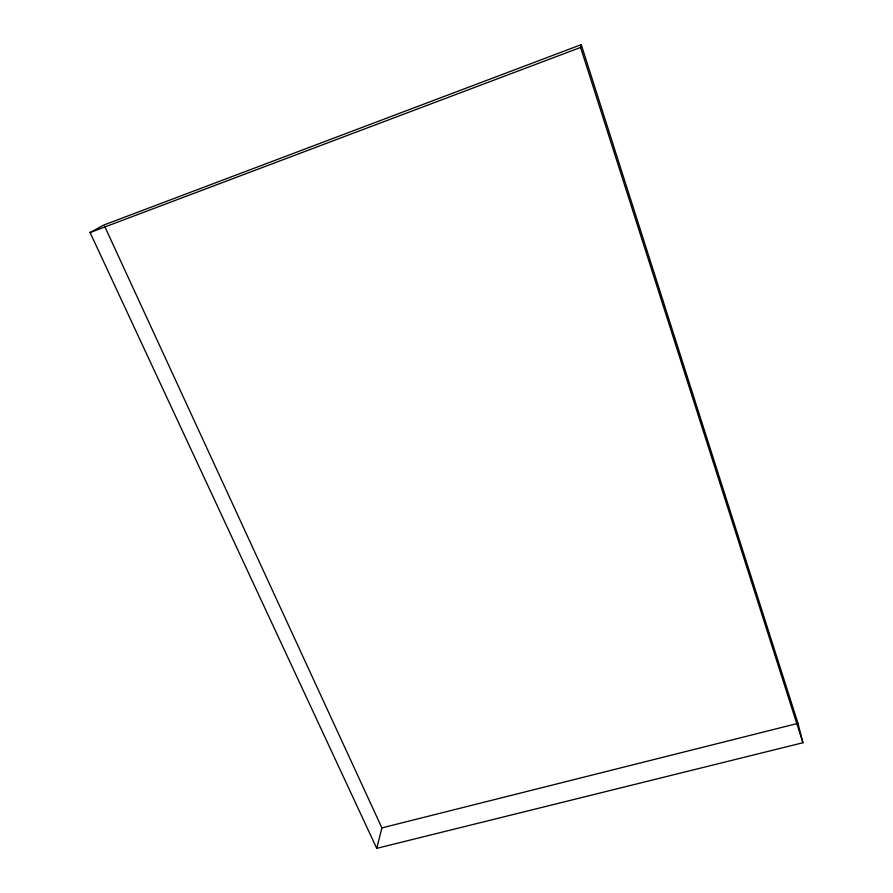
<?xml version="1.0" encoding="UTF-8"?>
<svg xmlns="http://www.w3.org/2000/svg" width="893" height="893" viewBox="0 0 893 893"><rect width="100%" height="100%" fill="white"/><g stroke="black" fill="none" stroke-linecap="round" stroke-linejoin="round"><path stroke-width="1.34" d="M802.919 742.742L580.584 47.441L581.231 44.65L104.023 224.947L90.081 232.537L376.723 848.35L802.919 742.742L797.996 723.352L581.231 44.65M376.723 848.35L381.891 827.889L104.615 226.208M90.081 232.537L580.584 47.441M381.891 827.889L797.996 723.352"/></g></svg>
